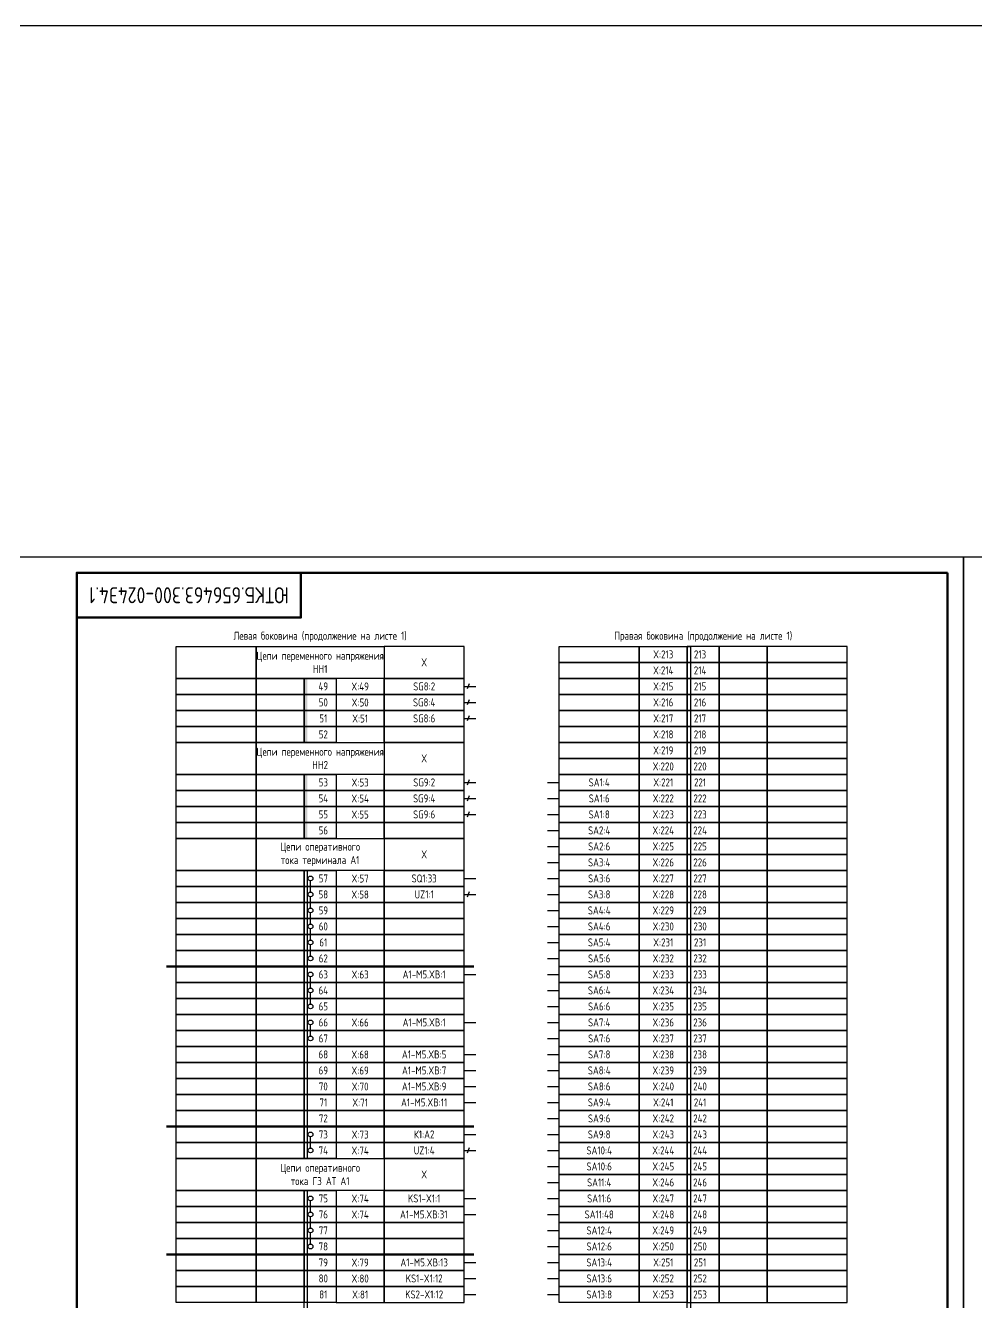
# Model space of a CAD drawing. Header units: millimetres. Extents: x -1244 to 6083, y -90 to 1191.
# Drawn here: x 5341 to 5638, y 187 to 586 of the extents above; entities that cross this region are included whole.
import ezdxf

# ---------------------------------------------------------------- set-up
doc = ezdxf.new("R2010")
doc.units = ezdxf.units.MM
doc.styles.add('Gost_type_A', font='GOST_0.TTF')

# ---------------------------------------------------------------- blocks, each defined once
blk = doc.blocks.new('Штамп угловой верхний')
at = {"lineweight": 50}
blk.add_lwpolyline([(0, 0), (70, 0), (70, -14), (0, -14)], close=True, dxfattribs=at)

msp = doc.modelspace()

# ---------------------------------------------------------------- hatches: boundary and pattern name
h = msp.add_hatch(color=7)
h.dxf.hatch_style = 1
h.paths.add_polyline_path([(5429, 382), (5428, 382), (5428, 362), (5429, 362)])
h = msp.add_hatch(color=7)
h.dxf.hatch_style = 1
h.paths.add_polyline_path([(5429, 352), (5428, 352), (5428, 332), (5429, 332)])

# ---------------------------------------------------------------- linework, layer by layer
for p, q in [((5478, 379.5), (5481.62, 379.5)), ((5479.54, 380.31), (5478.96, 378.69)), ((5479.54, 375.31), (5478.96, 373.69)), ((5478, 374.5), (5481.62, 374.5)), ((5478, 369.5), (5481.62, 369.5)), ((5479.54, 370.31), (5478.96, 368.69)), ((5478, 349.5), (5481.62, 349.5)), ((5479.54, 350.31), (5478.96, 348.69)), ((5504.04, 349.5), (5507.67, 349.5)), ((5478, 344.5), (5481.62, 344.5)), ((5479.54, 345.31), (5478.96, 343.69)), ((5504.04, 344.5), (5507.67, 344.5)), ((5478, 339.5), (5481.62, 339.5)), ((5479.54, 340.31), (5478.96, 338.69)), ((5504.04, 339.5), (5507.67, 339.5)), ((5504.04, 334.5), (5507.67, 334.5)), ((5504.04, 329.5), (5507.67, 329.5)), ((5504.04, 324.5), (5507.67, 324.5)), ((5478, 319.5), (5481.62, 319.5)), ((5504.04, 319.5), (5507.67, 319.5)), ((5479.54, 315.31), (5478.96, 313.69)), ((5478, 314.5), (5481.62, 314.5)), ((5504.04, 314.5), (5507.67, 314.5)), ((5504.04, 309.5), (5507.67, 309.5)), ((5504.04, 304.5), (5507.67, 304.5)), ((5504.04, 299.5), (5507.67, 299.5)), ((5504.04, 294.5), (5507.67, 294.5)), ((5478, 289.5), (5481.62, 289.5)), ((5504.04, 289.5), (5507.67, 289.5)), ((5504.04, 284.5), (5507.67, 284.5)), ((5504.04, 279.5), (5507.67, 279.5)), ((5478, 274.5), (5481.62, 274.5)), ((5504.04, 274.5), (5507.67, 274.5)), ((5504.04, 269.5), (5507.67, 269.5)), ((5478, 264.5), (5481.62, 264.5)), ((5504.04, 264.5), (5507.67, 264.5)), ((5478, 259.5), (5481.62, 259.5)), ((5504.04, 259.5), (5507.67, 259.5)), ((5478, 254.5), (5481.62, 254.5)), ((5504.04, 254.5), (5507.67, 254.5)), ((5478, 249.5), (5481.62, 249.5)), ((5504.04, 249.5), (5507.67, 249.5)), ((5504.04, 244.5), (5507.67, 244.5)), ((5478, 239.5), (5481.62, 239.5)), ((5504.04, 239.5), (5507.67, 239.5)), ((5478, 234.5), (5481.62, 234.5)), ((5479.54, 235.31), (5478.96, 233.69)), ((5504.04, 234.5), (5507.67, 234.5)), ((5504.04, 229.5), (5507.67, 229.5)), ((5504.04, 224.5), (5507.67, 224.5)), ((5478, 219.5), (5481.62, 219.5)), ((5504.04, 219.5), (5507.67, 219.5)), ((5478, 214.5), (5481.62, 214.5)), ((5504.04, 214.5), (5507.67, 214.5)), ((5504.04, 209.5), (5507.67, 209.5)), ((5504.04, 204.5), (5507.67, 204.5)), ((5478, 199.5), (5481.62, 199.5)), ((5504.04, 199.5), (5507.67, 199.5)), ((5478, 194.5), (5481.62, 194.5)), ((5504.04, 194.5), (5507.67, 194.5)), ((5478, 189.5), (5481.62, 189.5)), ((5504.04, 189.5), (5507.67, 189.5))]:
    msp.add_line(p, q)
at = {"lineweight": -2}
for p, q in [((5430, 315.25), (5430, 318.75)), ((5430, 310.25), (5430, 313.75)), ((5430, 305.25), (5430, 308.75)), ((5430, 300.25), (5430, 303.75)), ((5430, 295.25), (5430, 298.75)), ((5430, 285.25), (5430, 288.75)), ((5430, 280.25), (5430, 283.75)), ((5430, 270.25), (5430, 273.75))]:
    msp.add_line(p, q, dxfattribs=at)
at = {"lineweight": 50}
for p, q in [((5385, 292), (5481, 292)), ((5385, 242), (5481, 242)), ((5385, 202), (5481, 202))]:
    msp.add_line(p, q, dxfattribs=at)
at = {"color": 7, "lineweight": -2}
for p, q in [((5430, 235.25), (5430, 238.75)), ((5430, 215.25), (5430, 218.75)), ((5430, 210.25), (5430, 213.75)), ((5430, 205.25), (5430, 208.75))]:
    msp.add_line(p, q, dxfattribs=at)
for points in [[(-1117.42, 586), (6083.28, 586), (6083.28, -90), (-1117.42, -90)], [(5634, 420), (5634, 0), (5337, 0), (5337, 420)], [(5931, 420), (5931, 0), (5634, 0), (5634, 420)], [(5388, 392), (5413, 392), (5413, 382), (5388, 382)], [(5413, 392), (5453, 392), (5453, 382), (5413, 382)], [(5478, 392), (5453, 392), (5453, 382), (5478, 382)], [(5507.67, 392), (5532.67, 392), (5532.67, 387), (5507.67, 387)], [(5507.67, 392), (5532.67, 392), (5532.67, 387), (5507.67, 387)], [(5532.67, 392), (5547.67, 392), (5547.67, 387), (5532.67, 387)], [(5532.67, 392), (5547.67, 392), (5547.67, 387), (5532.67, 387)], [(5557.67, 392), (5547.67, 392), (5547.67, 387), (5557.67, 387)], [(5557.67, 392), (5547.67, 392), (5547.67, 387), (5557.67, 387)], [(5547.67, 391.99), (5548.67, 391.99), (5548.67, 162), (5547.67, 162)], [(5572.67, 392), (5557.67, 392), (5557.67, 387), (5572.67, 387)], [(5572.67, 392), (5557.67, 392), (5557.67, 387), (5572.67, 387)], [(5597.67, 392), (5572.67, 392), (5572.67, 387), (5597.67, 387)], [(5597.67, 392), (5572.67, 392), (5572.67, 387), (5597.67, 387)], [(5507.67, 387), (5532.67, 387), (5532.67, 382), (5507.67, 382)], [(5532.67, 387), (5547.67, 387), (5547.67, 382), (5532.67, 382)], [(5557.67, 387), (5547.67, 387), (5547.67, 382), (5557.67, 382)], [(5572.67, 387), (5557.67, 387), (5557.67, 382), (5572.67, 382)], [(5597.67, 387), (5572.67, 387), (5572.67, 382), (5597.67, 382)], [(5388, 382), (5413, 382), (5413, 377), (5388, 377)], [(5413, 382), (5428, 382), (5428, 377), (5413, 377)], [(5428, 382), (5438, 382), (5438, 377), (5428, 377)], [(5453, 382), (5438, 382), (5438, 377), (5453, 377)], [(5478, 382), (5453, 382), (5453, 377), (5478, 377)], [(5507.67, 382), (5532.67, 382), (5532.67, 377), (5507.67, 377)], [(5507.67, 382), (5532.67, 382), (5532.67, 377), (5507.67, 377)], [(5532.67, 382), (5547.67, 382), (5547.67, 377), (5532.67, 377)], [(5532.67, 382), (5547.67, 382), (5547.67, 377), (5532.67, 377)], [(5557.67, 382), (5547.67, 382), (5547.67, 377), (5557.67, 377)], [(5557.67, 382), (5547.67, 382), (5547.67, 377), (5557.67, 377)], [(5572.67, 382), (5557.67, 382), (5557.67, 377), (5572.67, 377)], [(5572.67, 382), (5557.67, 382), (5557.67, 377), (5572.67, 377)], [(5597.67, 382), (5572.67, 382), (5572.67, 377), (5597.67, 377)], [(5597.67, 382), (5572.67, 382), (5572.67, 377), (5597.67, 377)], [(5388, 377), (5413, 377), (5413, 372), (5388, 372)], [(5413, 377), (5428, 377), (5428, 372), (5413, 372)], [(5428, 377), (5438, 377), (5438, 372), (5428, 372)], [(5453, 377), (5438, 377), (5438, 372), (5453, 372)], [(5478, 377), (5453, 377), (5453, 372), (5478, 372)], [(5507.67, 377), (5532.67, 377), (5532.67, 372), (5507.67, 372)], [(5532.67, 377), (5547.67, 377), (5547.67, 372), (5532.67, 372)], [(5557.67, 377), (5547.67, 377), (5547.67, 372), (5557.67, 372)], [(5572.67, 377), (5557.67, 377), (5557.67, 372), (5572.67, 372)], [(5597.67, 377), (5572.67, 377), (5572.67, 372), (5597.67, 372)], [(5388, 372), (5413, 372), (5413, 367), (5388, 367)], [(5413, 372), (5428, 372), (5428, 367), (5413, 367)], [(5428, 372), (5438, 372), (5438, 367), (5428, 367)], [(5453, 372), (5438, 372), (5438, 367), (5453, 367)], [(5478, 372), (5453, 372), (5453, 367), (5478, 367)], [(5507.67, 372), (5532.67, 372), (5532.67, 367), (5507.67, 367)], [(5532.67, 372), (5547.67, 372), (5547.67, 367), (5532.67, 367)], [(5557.67, 372), (5547.67, 372), (5547.67, 367), (5557.67, 367)], [(5572.67, 372), (5557.67, 372), (5557.67, 367), (5572.67, 367)], [(5597.67, 372), (5572.67, 372), (5572.67, 367), (5597.67, 367)], [(5388, 367), (5413, 367), (5413, 362), (5388, 362)], [(5413, 367), (5428, 367), (5428, 362), (5413, 362)], [(5428, 367), (5438, 367), (5438, 362), (5428, 362)], [(5453, 367), (5438, 367), (5438, 362), (5453, 362)], [(5478, 367), (5453, 367), (5453, 362), (5478, 362)], [(5507.67, 367), (5532.67, 367), (5532.67, 362), (5507.67, 362)], [(5532.67, 367), (5547.67, 367), (5547.67, 362), (5532.67, 362)], [(5557.67, 367), (5547.67, 367), (5547.67, 362), (5557.67, 362)], [(5572.67, 367), (5557.67, 367), (5557.67, 362), (5572.67, 362)], [(5597.67, 367), (5572.67, 367), (5572.67, 362), (5597.67, 362)], [(5388, 362), (5413, 362), (5413, 352), (5388, 352)], [(5413, 362), (5453, 362), (5453, 352), (5413, 352)], [(5478, 362), (5453, 362), (5453, 352), (5478, 352)], [(5507.67, 362), (5532.67, 362), (5532.67, 357), (5507.67, 357)], [(5532.67, 362), (5547.67, 362), (5547.67, 357), (5532.67, 357)], [(5557.67, 362), (5547.67, 362), (5547.67, 357), (5557.67, 357)], [(5572.67, 362), (5557.67, 362), (5557.67, 357), (5572.67, 357)], [(5597.67, 362), (5572.67, 362), (5572.67, 357), (5597.67, 357)], [(5507.67, 357), (5532.67, 357), (5532.67, 352), (5507.67, 352)], [(5532.67, 357), (5547.67, 357), (5547.67, 352), (5532.67, 352)], [(5557.67, 357), (5547.67, 357), (5547.67, 352), (5557.67, 352)], [(5572.67, 357), (5557.67, 357), (5557.67, 352), (5572.67, 352)], [(5597.67, 357), (5572.67, 357), (5572.67, 352), (5597.67, 352)], [(5388, 352), (5413, 352), (5413, 347), (5388, 347)], [(5413, 352), (5428, 352), (5428, 347), (5413, 347)], [(5428, 352), (5438, 352), (5438, 347), (5428, 347)], [(5453, 352), (5438, 352), (5438, 347), (5453, 347)], [(5478, 352), (5453, 352), (5453, 347), (5478, 347)], [(5507.67, 352), (5532.67, 352), (5532.67, 347), (5507.67, 347)], [(5532.67, 352), (5547.67, 352), (5547.67, 347), (5532.67, 347)], [(5557.67, 352), (5547.67, 352), (5547.67, 347), (5557.67, 347)], [(5572.67, 352), (5557.67, 352), (5557.67, 347), (5572.67, 347)], [(5597.67, 352), (5572.67, 352), (5572.67, 347), (5597.67, 347)], [(5388, 347), (5413, 347), (5413, 342), (5388, 342)], [(5413, 347), (5428, 347), (5428, 342), (5413, 342)], [(5428, 347), (5438, 347), (5438, 342), (5428, 342)], [(5453, 347), (5438, 347), (5438, 342), (5453, 342)], [(5478, 347), (5453, 347), (5453, 342), (5478, 342)], [(5507.67, 347), (5532.67, 347), (5532.67, 342), (5507.67, 342)], [(5532.67, 347), (5547.67, 347), (5547.67, 342), (5532.67, 342)], [(5557.67, 347), (5547.67, 347), (5547.67, 342), (5557.67, 342)], [(5572.67, 347), (5557.67, 347), (5557.67, 342), (5572.67, 342)], [(5597.67, 347), (5572.67, 347), (5572.67, 342), (5597.67, 342)], [(5388, 342), (5413, 342), (5413, 337), (5388, 337)], [(5413, 342), (5428, 342), (5428, 337), (5413, 337)], [(5428, 342), (5438, 342), (5438, 337), (5428, 337)], [(5453, 342), (5438, 342), (5438, 337), (5453, 337)], [(5478, 342), (5453, 342), (5453, 337), (5478, 337)], [(5507.67, 342), (5532.67, 342), (5532.67, 337), (5507.67, 337)], [(5532.67, 342), (5547.67, 342), (5547.67, 337), (5532.67, 337)], [(5557.67, 342), (5547.67, 342), (5547.67, 337), (5557.67, 337)], [(5572.67, 342), (5557.67, 342), (5557.67, 337), (5572.67, 337)], [(5597.67, 342), (5572.67, 342), (5572.67, 337), (5597.67, 337)], [(5388, 337), (5413, 337), (5413, 332), (5388, 332)], [(5413, 337), (5428, 337), (5428, 332), (5413, 332)], [(5428, 337), (5438, 337), (5438, 332), (5428, 332)], [(5453, 337), (5438, 337), (5438, 332), (5453, 332)], [(5478, 337), (5453, 337), (5453, 332), (5478, 332)], [(5507.67, 337), (5532.67, 337), (5532.67, 332), (5507.67, 332)], [(5532.67, 337), (5547.67, 337), (5547.67, 332), (5532.67, 332)], [(5557.67, 337), (5547.67, 337), (5547.67, 332), (5557.67, 332)], [(5572.67, 337), (5557.67, 337), (5557.67, 332), (5572.67, 332)], [(5597.67, 337), (5572.67, 337), (5572.67, 332), (5597.67, 332)], [(5388, 332), (5413, 332), (5413, 322), (5388, 322)], [(5413, 332), (5453, 332), (5453, 322), (5413, 322)], [(5478, 332), (5453, 332), (5453, 322), (5478, 322)], [(5507.67, 332), (5532.67, 332), (5532.67, 327), (5507.67, 327)], [(5532.67, 332), (5547.67, 332), (5547.67, 327), (5532.67, 327)], [(5557.67, 332), (5547.67, 332), (5547.67, 327), (5557.67, 327)], [(5572.67, 332), (5557.67, 332), (5557.67, 327), (5572.67, 327)], [(5597.67, 332), (5572.67, 332), (5572.67, 327), (5597.67, 327)], [(5507.67, 327), (5532.67, 327), (5532.67, 322), (5507.67, 322)], [(5532.67, 327), (5547.67, 327), (5547.67, 322), (5532.67, 322)], [(5557.67, 327), (5547.67, 327), (5547.67, 322), (5557.67, 322)], [(5572.67, 327), (5557.67, 327), (5557.67, 322), (5572.67, 322)], [(5597.67, 327), (5572.67, 327), (5572.67, 322), (5597.67, 322)], [(5388, 322), (5413, 322), (5413, 317), (5388, 317)], [(5413, 322), (5428, 322), (5428, 317), (5413, 317)], [(5428, 322), (5438, 322), (5438, 317), (5428, 317)], [(5453, 322), (5438, 322), (5438, 317), (5453, 317)], [(5478, 322), (5453, 322), (5453, 317), (5478, 317)], [(5507.67, 322), (5532.67, 322), (5532.67, 317), (5507.67, 317)], [(5532.67, 322), (5547.67, 322), (5547.67, 317), (5532.67, 317)], [(5557.67, 322), (5547.67, 322), (5547.67, 317), (5557.67, 317)], [(5572.67, 322), (5557.67, 322), (5557.67, 317), (5572.67, 317)], [(5597.67, 322), (5572.67, 322), (5572.67, 317), (5597.67, 317)], [(5388, 317), (5413, 317), (5413, 312), (5388, 312)], [(5413, 317), (5428, 317), (5428, 312), (5413, 312)], [(5428, 317), (5438, 317), (5438, 312), (5428, 312)], [(5453, 317), (5438, 317), (5438, 312), (5453, 312)], [(5478, 317), (5453, 317), (5453, 312), (5478, 312)], [(5507.67, 317), (5532.67, 317), (5532.67, 312), (5507.67, 312)], [(5532.67, 317), (5547.67, 317), (5547.67, 312), (5532.67, 312)], [(5557.67, 317), (5547.67, 317), (5547.67, 312), (5557.67, 312)], [(5572.67, 317), (5557.67, 317), (5557.67, 312), (5572.67, 312)], [(5597.67, 317), (5572.67, 317), (5572.67, 312), (5597.67, 312)], [(5388, 312), (5413, 312), (5413, 307), (5388, 307)], [(5413, 312), (5428, 312), (5428, 307), (5413, 307)], [(5428, 312), (5438, 312), (5438, 307), (5428, 307)], [(5453, 312), (5438, 312), (5438, 307), (5453, 307)], [(5478, 312), (5453, 312), (5453, 307), (5478, 307)], [(5507.67, 312), (5532.67, 312), (5532.67, 307), (5507.67, 307)], [(5532.67, 312), (5547.67, 312), (5547.67, 307), (5532.67, 307)], [(5557.67, 312), (5547.67, 312), (5547.67, 307), (5557.67, 307)], [(5572.67, 312), (5557.67, 312), (5557.67, 307), (5572.67, 307)], [(5597.67, 312), (5572.67, 312), (5572.67, 307), (5597.67, 307)], [(5388, 307), (5413, 307), (5413, 302), (5388, 302)], [(5413, 307), (5428, 307), (5428, 302), (5413, 302)], [(5428, 307), (5438, 307), (5438, 302), (5428, 302)], [(5453, 307), (5438, 307), (5438, 302), (5453, 302)], [(5478, 307), (5453, 307), (5453, 302), (5478, 302)], [(5507.67, 307), (5532.67, 307), (5532.67, 302), (5507.67, 302)], [(5532.67, 307), (5547.67, 307), (5547.67, 302), (5532.67, 302)], [(5557.67, 307), (5547.67, 307), (5547.67, 302), (5557.67, 302)], [(5572.67, 307), (5557.67, 307), (5557.67, 302), (5572.67, 302)], [(5597.67, 307), (5572.67, 307), (5572.67, 302), (5597.67, 302)], [(5388, 302), (5413, 302), (5413, 297), (5388, 297)], [(5413, 302), (5428, 302), (5428, 297), (5413, 297)], [(5428, 302), (5438, 302), (5438, 297), (5428, 297)], [(5453, 302), (5438, 302), (5438, 297), (5453, 297)], [(5478, 302), (5453, 302), (5453, 297), (5478, 297)], [(5507.67, 302), (5532.67, 302), (5532.67, 297), (5507.67, 297)], [(5532.67, 302), (5547.67, 302), (5547.67, 297), (5532.67, 297)], [(5557.67, 302), (5547.67, 302), (5547.67, 297), (5557.67, 297)], [(5572.67, 302), (5557.67, 302), (5557.67, 297), (5572.67, 297)], [(5597.67, 302), (5572.67, 302), (5572.67, 297), (5597.67, 297)], [(5388, 297), (5413, 297), (5413, 292), (5388, 292)], [(5413, 297), (5428, 297), (5428, 292), (5413, 292)], [(5428, 297), (5438, 297), (5438, 292), (5428, 292)], [(5453, 297), (5438, 297), (5438, 292), (5453, 292)], [(5478, 297), (5453, 297), (5453, 292), (5478, 292)], [(5507.67, 297), (5532.67, 297), (5532.67, 292), (5507.67, 292)], [(5532.67, 297), (5547.67, 297), (5547.67, 292), (5532.67, 292)], [(5557.67, 297), (5547.67, 297), (5547.67, 292), (5557.67, 292)], [(5572.67, 297), (5557.67, 297), (5557.67, 292), (5572.67, 292)], [(5597.67, 297), (5572.67, 297), (5572.67, 292), (5597.67, 292)], [(5388, 292), (5413, 292), (5413, 287), (5388, 287)], [(5413, 292), (5428, 292), (5428, 287), (5413, 287)], [(5428, 292), (5438, 292), (5438, 287), (5428, 287)], [(5453, 292), (5438, 292), (5438, 287), (5453, 287)], [(5478, 292), (5453, 292), (5453, 287), (5478, 287)], [(5507.67, 292), (5532.67, 292), (5532.67, 287), (5507.67, 287)], [(5507.67, 292), (5532.67, 292), (5532.67, 287), (5507.67, 287)], [(5532.67, 292), (5547.67, 292), (5547.67, 287), (5532.67, 287)], [(5557.67, 292), (5547.67, 292), (5547.67, 287), (5557.67, 287)], [(5572.67, 292), (5557.67, 292), (5557.67, 287), (5572.67, 287)], [(5597.67, 292), (5572.67, 292), (5572.67, 287), (5597.67, 287)], [(5388, 287), (5413, 287), (5413, 282), (5388, 282)], [(5413, 287), (5428, 287), (5428, 282), (5413, 282)], [(5428, 287), (5438, 287), (5438, 282), (5428, 282)], [(5453, 287), (5438, 287), (5438, 282), (5453, 282)], [(5478, 287), (5453, 287), (5453, 282), (5478, 282)], [(5507.67, 287), (5532.67, 287), (5532.67, 282), (5507.67, 282)], [(5532.67, 287), (5547.67, 287), (5547.67, 282), (5532.67, 282)], [(5557.67, 287), (5547.67, 287), (5547.67, 282), (5557.67, 282)], [(5572.67, 287), (5557.67, 287), (5557.67, 282), (5572.67, 282)], [(5597.67, 287), (5572.67, 287), (5572.67, 282), (5597.67, 282)], [(5388, 282), (5413, 282), (5413, 277), (5388, 277)], [(5413, 282), (5428, 282), (5428, 277), (5413, 277)], [(5428, 282), (5438, 282), (5438, 277), (5428, 277)], [(5453, 282), (5438, 282), (5438, 277), (5453, 277)], [(5478, 282), (5453, 282), (5453, 277), (5478, 277)], [(5507.67, 282), (5532.67, 282), (5532.67, 277), (5507.67, 277)], [(5532.67, 282), (5547.67, 282), (5547.67, 277), (5532.67, 277)], [(5557.67, 282), (5547.67, 282), (5547.67, 277), (5557.67, 277)], [(5572.67, 282), (5557.67, 282), (5557.67, 277), (5572.67, 277)], [(5597.67, 282), (5572.67, 282), (5572.67, 277), (5597.67, 277)], [(5388, 277), (5413, 277), (5413, 272), (5388, 272)], [(5413, 277), (5428, 277), (5428, 272), (5413, 272)], [(5428, 277), (5438, 277), (5438, 272), (5428, 272)], [(5453, 277), (5438, 277), (5438, 272), (5453, 272)], [(5478, 277), (5453, 277), (5453, 272), (5478, 272)], [(5507.67, 277), (5532.67, 277), (5532.67, 272), (5507.67, 272)], [(5532.67, 277), (5547.67, 277), (5547.67, 272), (5532.67, 272)], [(5557.67, 277), (5547.67, 277), (5547.67, 272), (5557.67, 272)], [(5572.67, 277), (5557.67, 277), (5557.67, 272), (5572.67, 272)], [(5597.67, 277), (5572.67, 277), (5572.67, 272), (5597.67, 272)], [(5388, 272), (5413, 272), (5413, 267), (5388, 267)], [(5413, 272), (5428, 272), (5428, 267), (5413, 267)], [(5428, 272), (5438, 272), (5438, 267), (5428, 267)], [(5453, 272), (5438, 272), (5438, 267), (5453, 267)], [(5478, 272), (5453, 272), (5453, 267), (5478, 267)], [(5507.67, 272), (5532.67, 272), (5532.67, 267), (5507.67, 267)], [(5532.67, 272), (5547.67, 272), (5547.67, 267), (5532.67, 267)], [(5557.67, 272), (5547.67, 272), (5547.67, 267), (5557.67, 267)], [(5572.67, 272), (5557.67, 272), (5557.67, 267), (5572.67, 267)], [(5597.67, 272), (5572.67, 272), (5572.67, 267), (5597.67, 267)], [(5388, 267), (5413, 267), (5413, 262), (5388, 262)], [(5413, 267), (5428, 267), (5428, 262), (5413, 262)], [(5428, 267), (5438, 267), (5438, 262), (5428, 262)], [(5453, 267), (5438, 267), (5438, 262), (5453, 262)], [(5478, 267), (5453, 267), (5453, 262), (5478, 262)], [(5507.67, 267), (5532.67, 267), (5532.67, 262), (5507.67, 262)], [(5532.67, 267), (5547.67, 267), (5547.67, 262), (5532.67, 262)], [(5557.67, 267), (5547.67, 267), (5547.67, 262), (5557.67, 262)], [(5572.67, 267), (5557.67, 267), (5557.67, 262), (5572.67, 262)], [(5597.67, 267), (5572.67, 267), (5572.67, 262), (5597.67, 262)], [(5388, 262), (5413, 262), (5413, 257), (5388, 257)], [(5413, 262), (5428, 262), (5428, 257), (5413, 257)], [(5428, 262), (5438, 262), (5438, 257), (5428, 257)], [(5453, 262), (5438, 262), (5438, 257), (5453, 257)], [(5478, 262), (5453, 262), (5453, 257), (5478, 257)], [(5507.67, 262), (5532.67, 262), (5532.67, 257), (5507.67, 257)], [(5532.67, 262), (5547.67, 262), (5547.67, 257), (5532.67, 257)], [(5557.67, 262), (5547.67, 262), (5547.67, 257), (5557.67, 257)], [(5572.67, 262), (5557.67, 262), (5557.67, 257), (5572.67, 257)], [(5597.67, 262), (5572.67, 262), (5572.67, 257), (5597.67, 257)], [(5388, 257), (5413, 257), (5413, 252), (5388, 252)], [(5413, 257), (5428, 257), (5428, 252), (5413, 252)], [(5428, 257), (5438, 257), (5438, 252), (5428, 252)], [(5453, 257), (5438, 257), (5438, 252), (5453, 252)], [(5478, 257), (5453, 257), (5453, 252), (5478, 252)], [(5507.67, 257), (5532.67, 257), (5532.67, 252), (5507.67, 252)], [(5532.67, 257), (5547.67, 257), (5547.67, 252), (5532.67, 252)], [(5557.67, 257), (5547.67, 257), (5547.67, 252), (5557.67, 252)], [(5572.67, 257), (5557.67, 257), (5557.67, 252), (5572.67, 252)], [(5597.67, 257), (5572.67, 257), (5572.67, 252), (5597.67, 252)], [(5388, 252), (5413, 252), (5413, 247), (5388, 247)], [(5413, 252), (5428, 252), (5428, 247), (5413, 247)], [(5428, 252), (5438, 252), (5438, 247), (5428, 247)], [(5453, 252), (5438, 252), (5438, 247), (5453, 247)], [(5478, 252), (5453, 252), (5453, 247), (5478, 247)], [(5507.67, 252), (5532.67, 252), (5532.67, 247), (5507.67, 247)], [(5532.67, 252), (5547.67, 252), (5547.67, 247), (5532.67, 247)], [(5557.67, 252), (5547.67, 252), (5547.67, 247), (5557.67, 247)], [(5572.67, 252), (5557.67, 252), (5557.67, 247), (5572.67, 247)], [(5597.67, 252), (5572.67, 252), (5572.67, 247), (5597.67, 247)], [(5388, 247), (5413, 247), (5413, 242), (5388, 242)], [(5413, 247), (5428, 247), (5428, 242), (5413, 242)], [(5428, 247), (5438, 247), (5438, 242), (5428, 242)], [(5453, 247), (5438, 247), (5438, 242), (5453, 242)], [(5478, 247), (5453, 247), (5453, 242), (5478, 242)], [(5507.67, 247), (5532.67, 247), (5532.67, 242), (5507.67, 242)], [(5532.67, 247), (5547.67, 247), (5547.67, 242), (5532.67, 242)], [(5557.67, 247), (5547.67, 247), (5547.67, 242), (5557.67, 242)], [(5572.67, 247), (5557.67, 247), (5557.67, 242), (5572.67, 242)], [(5597.67, 247), (5572.67, 247), (5572.67, 242), (5597.67, 242)], [(5388, 242), (5413, 242), (5413, 237), (5388, 237)], [(5388, 242), (5413, 242), (5413, 237), (5388, 237)], [(5413, 242), (5428, 242), (5428, 237), (5413, 237)], [(5428, 242), (5438, 242), (5438, 237), (5428, 237)], [(5453, 242), (5438, 242), (5438, 237), (5453, 237)], [(5478, 242), (5453, 242), (5453, 237), (5478, 237)], [(5507.67, 242), (5532.67, 242), (5532.67, 237), (5507.67, 237)], [(5532.67, 242), (5547.67, 242), (5547.67, 237), (5532.67, 237)], [(5557.67, 242), (5547.67, 242), (5547.67, 237), (5557.67, 237)], [(5572.67, 242), (5557.67, 242), (5557.67, 237), (5572.67, 237)], [(5597.67, 242), (5572.67, 242), (5572.67, 237), (5597.67, 237)], [(5388, 237), (5413, 237), (5413, 232), (5388, 232)], [(5413, 237), (5428, 237), (5428, 232), (5413, 232)], [(5428, 237), (5438, 237), (5438, 232), (5428, 232)], [(5453, 237), (5438, 237), (5438, 232), (5453, 232)], [(5478, 237), (5453, 237), (5453, 232), (5478, 232)], [(5507.67, 237), (5532.67, 237), (5532.67, 232), (5507.67, 232)], [(5532.67, 237), (5547.67, 237), (5547.67, 232), (5532.67, 232)], [(5557.67, 237), (5547.67, 237), (5547.67, 232), (5557.67, 232)], [(5572.67, 237), (5557.67, 237), (5557.67, 232), (5572.67, 232)], [(5597.67, 237), (5572.67, 237), (5572.67, 232), (5597.67, 232)], [(5388, 232), (5413, 232), (5413, 222), (5388, 222)], [(5413, 232), (5453, 232), (5453, 222), (5413, 222)], [(5478, 232), (5453, 232), (5453, 222), (5478, 222)], [(5507.67, 232), (5532.67, 232), (5532.67, 227), (5507.67, 227)], [(5532.67, 232), (5547.67, 232), (5547.67, 227), (5532.67, 227)], [(5557.67, 232), (5547.67, 232), (5547.67, 227), (5557.67, 227)], [(5572.67, 232), (5557.67, 232), (5557.67, 227), (5572.67, 227)], [(5597.67, 232), (5572.67, 232), (5572.67, 227), (5597.67, 227)], [(5507.67, 227), (5532.67, 227), (5532.67, 222), (5507.67, 222)], [(5532.67, 227), (5547.67, 227), (5547.67, 222), (5532.67, 222)], [(5557.67, 227), (5547.67, 227), (5547.67, 222), (5557.67, 222)], [(5572.67, 227), (5557.67, 227), (5557.67, 222), (5572.67, 222)], [(5597.67, 227), (5572.67, 227), (5572.67, 222), (5597.67, 222)], [(5388, 222), (5413, 222), (5413, 217), (5388, 217)], [(5413, 222), (5428, 222), (5428, 217), (5413, 217)], [(5428, 222), (5438, 222), (5438, 217), (5428, 217)], [(5453, 222), (5438, 222), (5438, 217), (5453, 217)], [(5478, 222), (5453, 222), (5453, 217), (5478, 217)], [(5507.67, 222), (5532.67, 222), (5532.67, 217), (5507.67, 217)], [(5532.67, 222), (5547.67, 222), (5547.67, 217), (5532.67, 217)], [(5557.67, 222), (5547.67, 222), (5547.67, 217), (5557.67, 217)], [(5572.67, 222), (5557.67, 222), (5557.67, 217), (5572.67, 217)], [(5597.67, 222), (5572.67, 222), (5572.67, 217), (5597.67, 217)], [(5388, 217), (5413, 217), (5413, 212), (5388, 212)], [(5413, 217), (5428, 217), (5428, 212), (5413, 212)], [(5428, 217), (5438, 217), (5438, 212), (5428, 212)], [(5453, 217), (5438, 217), (5438, 212), (5453, 212)], [(5478, 217), (5453, 217), (5453, 212), (5478, 212)], [(5507.67, 217), (5532.67, 217), (5532.67, 212), (5507.67, 212)], [(5532.67, 217), (5547.67, 217), (5547.67, 212), (5532.67, 212)], [(5557.67, 217), (5547.67, 217), (5547.67, 212), (5557.67, 212)], [(5572.67, 217), (5557.67, 217), (5557.67, 212), (5572.67, 212)], [(5597.67, 217), (5572.67, 217), (5572.67, 212), (5597.67, 212)], [(5388, 212), (5413, 212), (5413, 207), (5388, 207)], [(5413, 212), (5428, 212), (5428, 207), (5413, 207)], [(5428, 212), (5438, 212), (5438, 207), (5428, 207)], [(5453, 212), (5438, 212), (5438, 207), (5453, 207)], [(5478, 212), (5453, 212), (5453, 207), (5478, 207)], [(5507.67, 212), (5532.67, 212), (5532.67, 207), (5507.67, 207)], [(5532.67, 212), (5547.67, 212), (5547.67, 207), (5532.67, 207)], [(5557.67, 212), (5547.67, 212), (5547.67, 207), (5557.67, 207)], [(5572.67, 212), (5557.67, 212), (5557.67, 207), (5572.67, 207)], [(5597.67, 212), (5572.67, 212), (5572.67, 207), (5597.67, 207)], [(5388, 207), (5413, 207), (5413, 202), (5388, 202)], [(5413, 207), (5428, 207), (5428, 202), (5413, 202)], [(5428, 207), (5438, 207), (5438, 202), (5428, 202)], [(5453, 207), (5438, 207), (5438, 202), (5453, 202)], [(5478, 207), (5453, 207), (5453, 202), (5478, 202)], [(5507.67, 207), (5532.67, 207), (5532.67, 202), (5507.67, 202)], [(5532.67, 207), (5547.67, 207), (5547.67, 202), (5532.67, 202)], [(5557.67, 207), (5547.67, 207), (5547.67, 202), (5557.67, 202)], [(5572.67, 207), (5557.67, 207), (5557.67, 202), (5572.67, 202)], [(5597.67, 207), (5572.67, 207), (5572.67, 202), (5597.67, 202)], [(5388, 202), (5413, 202), (5413, 197), (5388, 197)], [(5413, 202), (5428, 202), (5428, 197), (5413, 197)], [(5428, 202), (5438, 202), (5438, 197), (5428, 197)], [(5453, 202), (5438, 202), (5438, 197), (5453, 197)], [(5478, 202), (5453, 202), (5453, 197), (5478, 197)], [(5507.67, 202), (5532.67, 202), (5532.67, 197), (5507.67, 197)], [(5532.67, 202), (5547.67, 202), (5547.67, 197), (5532.67, 197)], [(5557.67, 202), (5547.67, 202), (5547.67, 197), (5557.67, 197)], [(5572.67, 202), (5557.67, 202), (5557.67, 197), (5572.67, 197)], [(5597.67, 202), (5572.67, 202), (5572.67, 197), (5597.67, 197)], [(5388, 197), (5413, 197), (5413, 192), (5388, 192)], [(5413, 197), (5428, 197), (5428, 192), (5413, 192)], [(5428, 197), (5438, 197), (5438, 192), (5428, 192)], [(5453, 197), (5438, 197), (5438, 192), (5453, 192)], [(5478, 197), (5453, 197), (5453, 192), (5478, 192)], [(5507.67, 197), (5532.67, 197), (5532.67, 192), (5507.67, 192)], [(5532.67, 197), (5547.67, 197), (5547.67, 192), (5532.67, 192)], [(5557.67, 197), (5547.67, 197), (5547.67, 192), (5557.67, 192)], [(5572.67, 197), (5557.67, 197), (5557.67, 192), (5572.67, 192)], [(5597.67, 197), (5572.67, 197), (5572.67, 192), (5597.67, 192)], [(5388, 192), (5413, 192), (5413, 187), (5388, 187)], [(5413, 192), (5428, 192), (5428, 187), (5413, 187)], [(5428, 192), (5438, 192), (5438, 187), (5428, 187)], [(5453, 192), (5438, 192), (5438, 187), (5453, 187)], [(5478, 192), (5453, 192), (5453, 187), (5478, 187)], [(5507.67, 192), (5532.67, 192), (5532.67, 187), (5507.67, 187)], [(5532.67, 192), (5547.67, 192), (5547.67, 187), (5532.67, 187)], [(5557.67, 192), (5547.67, 192), (5547.67, 187), (5557.67, 187)], [(5572.67, 192), (5557.67, 192), (5557.67, 187), (5572.67, 187)], [(5597.67, 192), (5572.67, 192), (5572.67, 187), (5597.67, 187)]]:
    msp.add_lwpolyline(points, close=True)
at = {"lineweight": 50}
msp.add_lwpolyline([(5629, 415), (5629, 5), (5357, 5), (5357, 415)], close=True, dxfattribs=at)
for points in [[(5428, 232), (5428, 322), (5429, 322), (5429, 232)], [(5428, 142), (5428, 222)], [(5429, 222), (5429, 142)]]:
    msp.add_lwpolyline(points)
at = {"lineweight": -2}
for centre in [(5430, 319.5), (5430, 314.5), (5430, 314.5), (5430, 309.5), (5430, 309.5), (5430, 304.5), (5430, 299.5), (5430, 299.5), (5430, 294.5), (5430, 294.5), (5430, 289.5), (5430, 284.5), (5430, 284.5), (5430, 279.5), (5430, 274.5), (5430, 269.5)]:
    msp.add_circle(centre, 0.75, dxfattribs=at)
at = {"color": 7, "lineweight": -2}
for centre in [(5430, 239.5), (5430, 234.5), (5430, 234.5), (5430, 219.5), (5430, 214.5), (5430, 214.5), (5430, 209.5), (5430, 204.5), (5430, 204.5)]:
    msp.add_circle(centre, 0.75, dxfattribs=at)

# ---------------------------------------------------------------- block references
msp.add_blockref('Штамп угловой верхний', (5357, 415))

# ---------------------------------------------------------------- texts
at = {"insert": (5392, 408), "char_height": 5, "width": 70, "attachment_point": 5, "rotation": 180, "style": 'Gost_type_A'}
msp.add_mtext('ЮТКБ.656463.300-024Э4.1', dxfattribs=at)
at = {"char_height": 2.5, "attachment_point": 5, "style": 'Gost_type_A'}
for s, insert, width in [('Левая боковина (продолжение на листе 1)', (5433, 395), 90), ('Правая боковина (продолжение на листе 1)', (5552.67, 395), 90), ('Цепи переменного напряжения НН1', (5433, 387), 40), ('X', (5465.5, 387), 25), ('SG8:2', (5465.5, 379.5), 25), ('SG8:4', (5465.5, 374.5), 25), ('SG8:6', (5465.5, 369.5), 25), ('Цепи переменного напряжения НН2', (5433, 357), 40), ('X', (5465.5, 357), 25), ('SG9:2', (5465.5, 349.5), 25), ('SA1:4', (5520.17, 349.5), 25), ('SG9:4', (5465.5, 344.5), 25), ('SA1:6', (5520.17, 344.5), 25), ('SG9:6', (5465.5, 339.5), 25), ('SA1:8', (5520.17, 339.5), 25), ('SA2:4', (5520.17, 334.5), 25), ('Цепи оперативного \\Pтока терминала А1', (5433, 327), 40), ('X', (5465.5, 327), 25), ('SA2:6', (5520.17, 329.5), 25), ('SA3:4', (5520.17, 324.5), 25), ('SQ1:33', (5465.5, 319.5), 25), ('SA3:6', (5520.17, 319.5), 25), ('SA3:8', (5520.17, 314.5), 25), ('SA4:4', (5520.17, 309.5), 25), ('SA4:6', (5520.17, 304.5), 25), ('SA5:4', (5520.17, 299.5), 25), ('SA5:6', (5520.17, 294.5), 25), ('A1-М5.XB:1', (5465.5, 289.5), 25), ('SA5:8', (5520.17, 289.5), 25), ('SA6:4', (5520.17, 284.5), 25), ('SA6:6', (5520.17, 279.5), 25), ('A1-М5.XB:1', (5465.5, 274.5), 25), ('SA7:4', (5520.17, 274.5), 25), ('SA7:6', (5520.17, 269.5), 25), ('A1-М5.XB:5', (5465.5, 264.5), 25), ('SA7:8', (5520.17, 264.5), 25), ('A1-М5.XB:7', (5465.5, 259.5), 25), ('SA8:4', (5520.17, 259.5), 25), ('A1-М5.XB:9', (5465.5, 254.5), 25), ('SA8:6', (5520.17, 254.5), 25), ('A1-М5.XB:11', (5465.5, 249.5), 25), ('SA9:4', (5520.17, 249.5), 25), ('SA9:6', (5520.17, 244.5), 25), ('К1:А2', (5465.5, 239.5), 25), ('SA9:8', (5520.17, 239.5), 25), ('SA10:4', (5520.17, 234.5), 25), ('Цепи оперативного \\Pтока ГЗ АТ А1', (5433, 227), 40), ('X', (5465.5, 227), 25), ('SA10:6', (5520.17, 229.5), 25), ('SA11:4', (5520.17, 224.5), 25), ('KS1-X1:1', (5465.5, 219.5), 25), ('SA11:6', (5520.17, 219.5), 25), ('A1-М5.XВ:31', (5465.36, 214.5), 24.7262), ('SA11:48', (5520.17, 214.5), 25), ('SA12:4', (5520.17, 209.5), 25), ('SA12:6', (5520.17, 204.5), 25), ('A1-М5.XВ:13', (5465.5, 199.5), 25), ('SA13:4', (5520.17, 199.5), 25), ('KS1-X1:12', (5465.5, 194.5), 25), ('SA13:6', (5520.17, 194.5), 25), ('KS2-X1:12', (5465.5, 189.5), 25), ('SA13:8', (5520.17, 189.5), 25)]:
    msp.add_mtext(s, dxfattribs=dict(at, insert=insert, width=width))
at = {"ltscale": 10, "char_height": 2.5, "attachment_point": 5, "style": 'Gost_type_A'}
for s, insert, width in [('X:213', (5540.17, 389.5), 15), ('213', (5551.67, 389.5), 8), ('X:214', (5540.17, 384.5), 15), ('214', (5551.67, 384.5), 8), ('49', (5434, 379.5), 8), ('X:49', (5445.5, 379.47), 15), ('X:215', (5540.17, 379.5), 15), ('215', (5551.67, 379.5), 8), ('50', (5434, 374.5), 8), ('X:50', (5445.5, 374.47), 15), ('X:216', (5540.17, 374.5), 15), ('216', (5551.67, 374.5), 8), ('51', (5434, 369.5), 8), ('X:51', (5445.5, 369.47), 15), ('X:217', (5540.17, 369.5), 15), ('217', (5551.67, 369.5), 8), ('52', (5434, 364.5), 8), ('X:218', (5540.17, 364.5), 15), ('218', (5551.67, 364.5), 8), ('X:219', (5540.17, 359.5), 15), ('219', (5551.67, 359.5), 8), ('X:220', (5540.17, 354.5), 15), ('220', (5551.67, 354.5), 8), ('53', (5434, 349.5), 8), ('X:53', (5445.5, 349.47), 15), ('X:221', (5540.17, 349.5), 15), ('221', (5551.67, 349.5), 8), ('54', (5434, 344.5), 8), ('X:54', (5445.5, 344.47), 15), ('X:222', (5540.17, 344.5), 15), ('222', (5551.67, 344.5), 8), ('55', (5434, 339.5), 8), ('X:55', (5445.5, 339.47), 15), ('X:223', (5540.17, 339.5), 15), ('223', (5551.67, 339.5), 8), ('56', (5434, 334.5), 8), ('X:224', (5540.17, 334.5), 15), ('224', (5551.67, 334.5), 8), ('X:225', (5540.17, 329.5), 15), ('225', (5551.67, 329.5), 8), ('X:226', (5540.17, 324.5), 15), ('226', (5551.67, 324.5), 8), ('57', (5434, 319.5), 8), ('X:57', (5445.5, 319.47), 15), ('X:227', (5540.17, 319.5), 15), ('227', (5551.67, 319.5), 8), ('58', (5434, 314.5), 8), ('X:58', (5445.5, 314.47), 15), ('X:228', (5540.17, 314.5), 15), ('228', (5551.67, 314.5), 8), ('59', (5434, 309.5), 8), ('X:229', (5540.17, 309.5), 15), ('229', (5551.67, 309.5), 8), ('60', (5434, 304.5), 8), ('X:230', (5540.17, 304.5), 15), ('230', (5551.67, 304.5), 8), ('61', (5434, 299.5), 8), ('X:231', (5540.17, 299.5), 15), ('231', (5551.67, 299.5), 8), ('62', (5434, 294.5), 8), ('X:232', (5540.17, 294.5), 15), ('232', (5551.67, 294.5), 8), ('63', (5434, 289.5), 8), ('X:63', (5445.5, 289.47), 15), ('X:233', (5540.17, 289.5), 15), ('233', (5551.67, 289.5), 8), ('64', (5434, 284.5), 8), ('X:234', (5540.17, 284.5), 15), ('234', (5551.67, 284.5), 8), ('65', (5434, 279.5), 8), ('X:235', (5540.17, 279.5), 15), ('235', (5551.67, 279.5), 8), ('66', (5434, 274.5), 8), ('X:66', (5445.5, 274.47), 15), ('X:236', (5540.17, 274.5), 15), ('236', (5551.67, 274.5), 8), ('67', (5434, 269.5), 8), ('X:237', (5540.17, 269.5), 15), ('237', (5551.67, 269.5), 8), ('68', (5434, 264.5), 8), ('X:68', (5445.5, 264.47), 15), ('X:238', (5540.17, 264.5), 15), ('238', (5551.67, 264.5), 8), ('69', (5434, 259.5), 8), ('X:69', (5445.5, 259.47), 15), ('X:239', (5540.17, 259.5), 15), ('239', (5551.67, 259.5), 8), ('70', (5434, 254.5), 8), ('X:70', (5445.5, 254.47), 15), ('X:240', (5540.17, 254.5), 15), ('240', (5551.67, 254.5), 8), ('71', (5434, 249.5), 8), ('X:71', (5445.5, 249.47), 15), ('X:241', (5540.17, 249.5), 15), ('241', (5551.67, 249.5), 8), ('72', (5434, 244.5), 8), ('X:242', (5540.17, 244.5), 15), ('242', (5551.67, 244.5), 8), ('73', (5434, 239.5), 8), ('X:73', (5445.5, 239.47), 15), ('X:243', (5540.17, 239.5), 15), ('243', (5551.67, 239.5), 8), ('74', (5434, 234.5), 8), ('X:74', (5445.5, 234.47), 15), ('X:244', (5540.17, 234.5), 15), ('244', (5551.67, 234.5), 8), ('X:245', (5540.17, 229.5), 15), ('245', (5551.67, 229.5), 8), ('X:246', (5540.17, 224.5), 15), ('246', (5551.67, 224.5), 8), ('75', (5434, 219.5), 8), ('X:74', (5445.5, 219.47), 15), ('X:247', (5540.17, 219.5), 15), ('247', (5551.67, 219.5), 8), ('76', (5434, 214.5), 8), ('X:74', (5445.5, 214.47), 15), ('X:248', (5540.17, 214.5), 15), ('248', (5551.67, 214.5), 8), ('77', (5434, 209.5), 8), ('X:249', (5540.17, 209.5), 15), ('249', (5551.67, 209.5), 8), ('78', (5434, 204.5), 8), ('X:250', (5540.17, 204.5), 15), ('250', (5551.67, 204.5), 8), ('79', (5434, 199.5), 8), ('X:79', (5445.5, 199.47), 15), ('X:251', (5540.17, 199.5), 15), ('251', (5551.67, 199.5), 8), ('80', (5434, 194.5), 8), ('X:80', (5445.5, 194.47), 15), ('X:252', (5540.17, 194.5), 15), ('252', (5551.67, 194.5), 8), ('81', (5434, 189.5), 8), ('X:81', (5445.5, 189.47), 15), ('X:253', (5540.17, 189.5), 15), ('253', (5551.67, 189.5), 8)]:
    msp.add_mtext(s, dxfattribs=dict(at, insert=insert, width=width))
at = {"color": 0, "char_height": 2.5, "width": 25, "attachment_point": 5, "style": 'Gost_type_A'}
for s, insert in [('UZ1:1', (5465.5, 314.5)), ('UZ1:4', (5465.5, 234.5))]:
    msp.add_mtext(s, dxfattribs=dict(at, insert=insert))

doc.saveas('drawing.dxf')
